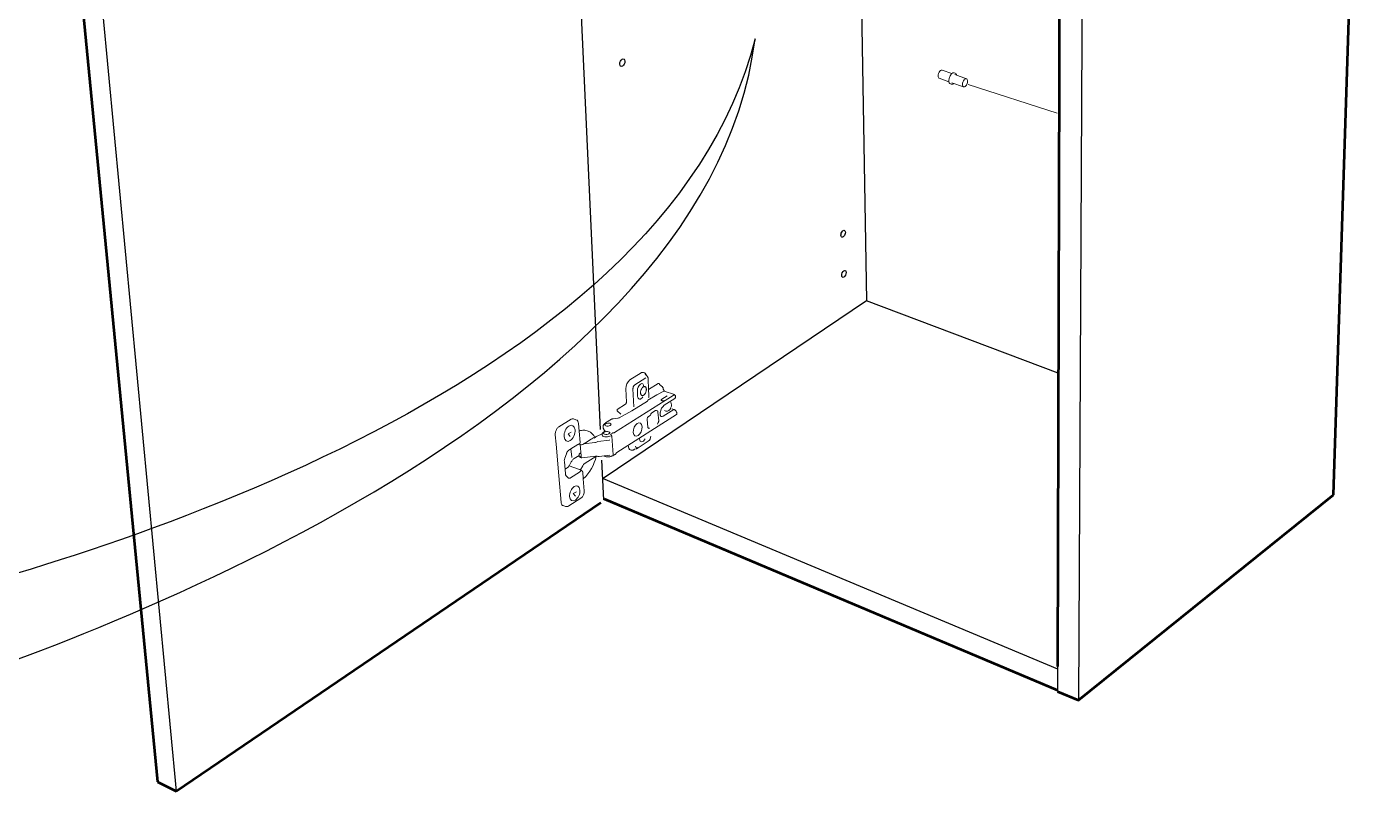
# Model space of a CAD drawing. Header units: inches. Extents: x 4 to 10.3, y 3.4 to 14.1.
# Drawn here: x 6.14 to 9.934, y 9.915 to 12.078 of the extents above; entities that cross this region are included whole.
import ezdxf

# ---------------------------------------------------------------- set-up
doc = ezdxf.new("R2010")
doc.units = ezdxf.units.IN
doc.header["$MEASUREMENT"] = 0
doc.layers.add('PDF2_Geometry', color=7, linetype='Continuous')

msp = doc.modelspace()

# ---------------------------------------------------------------- linework, layer by layer
at = {"layer": 'PDF2_Geometry', "lineweight": 53}
for points in [[(9.8358, 10.7539), (9.9343, 13.7931)], [(9.0638, 13.2937), (9.0552, 10.2679)], [(6.1983, 13.1611), (6.5094, 9.9416)], [(7.7748, 10.7413), (7.7719, 10.7392)], [(7.7731, 10.7421), (9.055, 10.2011)], [(9.055, 10.1976), (9.1148, 10.1724), (9.8358, 10.7539)], [(6.5624, 9.9151), (7.7632, 10.7319)], [(6.5094, 9.9415), (6.5624, 9.915)]]:
    msp.add_lwpolyline(points, dxfattribs=at)
at = {"layer": 'PDF2_Geometry', "lineweight": 25}
for points in [[(7.7627, 10.9382), (7.6466, 13.4685)], [(9.1313, 13.3646), (9.1148, 10.1724)], [(6.2571, 13.1418), (6.5624, 9.9151)], [(8.4961, 12.4089), (8.5153, 11.3028)], [(8.5153, 11.3028), (7.7704, 10.8)], [(9.0576, 11.0979), (8.5153, 11.3028)], [(7.7719, 10.7392), (7.7667, 10.8518)], [(7.7704, 10.8), (9.0552, 10.2617)], [(9.0552, 10.2679), (9.055, 10.1976)]]:
    msp.add_lwpolyline(points, dxfattribs=at)
at = {"layer": 'PDF2_Geometry', "lineweight": 18}
for points in [[(8.7261, 11.9553, 0.117487), (8.7226, 11.9525, 0.083479), (8.719, 11.946, 0.078176), (8.7177, 11.9387)], [(8.7187, 11.9343, 0.189953), (8.7208, 11.9324), (8.7483, 11.9228)], [(8.762, 11.918, -0.065981), (8.7589, 11.916, -0.200073), (8.755, 11.9158), (8.7523, 11.9167, -0.20147), (8.7494, 11.9193, -0.112488), (8.7481, 11.9252, -0.079992), (8.7499, 11.9352, -0.083205), (8.7547, 11.944, -0.124546), (8.7594, 11.9478, -0.203135), (8.7633, 11.9481), (8.766, 11.9471, -0.196379), (8.7689, 11.9445, -0.061286), (8.77, 11.941)], [(8.7646, 11.943), (8.7975, 11.9314, 0.193593), (8.7947, 11.9312, 0.121346), (8.7912, 11.9284, 0.084387), (8.7877, 11.9219, 0.084184), (8.7863, 11.9146, 0.117449), (8.7873, 11.9103, 0.200304), (8.7894, 11.9083), (8.7565, 11.9199)], [(8.7923, 11.9085, 0.092907), (8.7951, 11.9106, 0.099536), (8.7975, 11.9126, 0.074557), (8.8002, 11.9175, 0.080653), (8.8012, 11.9231, 0.121955), (8.8004, 11.9264)], [(7.8094, 10.9955), (7.8334, 11.0107), (7.8341, 11.0113), (7.8347, 11.012), (7.8353, 11.013), (7.8356, 11.014), (7.8358, 11.0151), (7.8359, 11.0162), (7.8342, 11.0541, -0.240749), (7.8454, 11.0787), (7.8772, 11.0987)], [(7.8676, 11.0329), (7.8668, 11.0481, -0.230496), (7.8755, 11.0673)], [(7.9609, 11.0305), (7.9712, 11.0371), (7.9721, 11.0367), (7.9729, 11.0361), (7.9737, 11.0353), (7.9742, 11.0343), (7.9747, 11.0333), (7.975, 11.0326, -0.292579), (7.9724, 11.0259), (7.9733, 11.0267), (7.974, 11.0278), (7.9745, 11.0291), (7.9748, 11.0306), (7.9748, 11.0322), (7.975, 11.0324), (7.975, 11.0326), (7.975, 11.0333), (7.9748, 11.0339), (7.9745, 11.0346), (7.9741, 11.0352), (7.9737, 11.0357), (7.9732, 11.0362), (7.9727, 11.0367), (7.9721, 11.037), (7.9717, 11.0372), (7.9423, 11.0468), (7.9421, 11.0468), (7.9419, 11.0468), (7.9419, 11.0468), (7.9421, 11.0468), (7.9421, 11.0468), (7.9422, 11.0468), (7.9423, 11.0468), (7.9423, 11.0469), (7.9424, 11.0469), (7.9425, 11.0469), (7.9425, 11.0468), (7.9426, 11.0468), (7.9427, 11.0468), (7.9427, 11.0468)], [(7.9333, 10.9753), (7.9332, 10.9753), (7.9331, 10.9756), (7.9328, 10.9759), (7.9326, 10.9764), (7.9323, 10.9771), (7.932, 10.978), (7.9318, 10.9791), (7.9316, 10.9803), (7.9315, 10.9814), (7.9315, 10.9828), (7.9314, 10.9842), (7.9316, 10.9857), (7.9318, 10.9873), (7.9319, 10.9878, -0.195619), (7.9426, 11.0071), (7.9724, 11.0259)], [(7.9516, 10.9905), (7.9525, 10.9907), (7.9535, 10.991), (7.9544, 10.9915), (7.9555, 10.9921), (7.9564, 10.9929), (7.9574, 10.9937), (7.9584, 10.9948), (7.9593, 10.996), (7.9602, 10.9974), (7.9609, 10.9988), (7.9616, 11.0004), (7.9618, 11.001, 0.241774), (7.9612, 11.0161)], [(7.7022, 10.9341), (7.7003, 10.9556, 0.306556), (7.6931, 10.9664), (7.6865, 10.9686)], [(7.798, 10.9691), (7.7973, 10.969), (7.7966, 10.9688), (7.7961, 10.9687), (7.7954, 10.9685), (7.7948, 10.9682), (7.7942, 10.9679), (7.794, 10.9678), (7.7769, 10.957), (7.7772, 10.9571), (7.7774, 10.957, 0.281547), (7.7698, 10.9464), (7.7701, 10.9436)], [(7.7467, 10.9155, 0.204927), (7.7278, 10.934), (7.7245, 10.9351), (7.7215, 10.936), (7.7184, 10.9365), (7.7153, 10.9367), (7.7121, 10.9366), (7.7089, 10.9361), (7.7055, 10.9353), (7.7022, 10.9341), (7.7049, 10.9018, -0.397256), (7.7012, 10.8971), (7.7046, 10.8959), (7.7047, 10.8959), (7.7013, 10.8971), (7.7047, 10.8959), (7.7061, 10.8956), (7.7074, 10.8954), (7.7088, 10.8954), (7.7102, 10.8957), (7.7116, 10.8961), (7.7131, 10.8967), (7.7143, 10.8974)], [(7.7673, 10.9228), (7.7671, 10.9256, -0.308182), (7.7723, 10.9319), (7.7724, 10.9319), (7.7726, 10.9318), (7.7735, 10.9323), (7.7743, 10.9327)], [(7.8661, 10.8848), (7.8978, 10.9052, 0.241148), (7.9046, 10.9197)], [(7.7894, 10.8661), (7.7583, 10.8623, -0.098004), (7.7551, 10.8625), (7.7532, 10.863), (7.7525, 10.8631), (7.752, 10.8632), (7.7514, 10.8633), (7.7507, 10.8633), (7.75, 10.8633), (7.7494, 10.8632), (7.7099, 10.8585), (7.7094, 10.8585), (7.7091, 10.8586), (7.7085, 10.8588), (7.7081, 10.8591)], [(7.7501, 10.8633, -0.165731), (7.7138, 10.7994), (7.7121, 10.8185), (7.7121, 10.8186), (7.7121, 10.8187), (7.712, 10.8188), (7.712, 10.8189), (7.712, 10.819), (7.712, 10.8191), (7.712, 10.8191), (7.712, 10.8192), (7.7119, 10.8192), (7.7119, 10.8193), (7.7119, 10.8194), (7.7119, 10.8195), (7.7118, 10.8196), (7.7118, 10.8197), (7.7118, 10.8198), (7.7117, 10.8198), (7.7117, 10.8199), (7.7117, 10.8199), (7.7116, 10.82), (7.7116, 10.8201), (7.7116, 10.8202), (7.7116, 10.8203), (7.7115, 10.8204), (7.7114, 10.8205), (7.7113, 10.8205), (7.7113, 10.8206), (7.7113, 10.8207), (7.7113, 10.8207), (7.7112, 10.8207), (7.7112, 10.8208), (7.7111, 10.8208), (7.7111, 10.8209), (7.711, 10.8209), (7.711, 10.821), (7.7109, 10.8211), (7.7109, 10.8212), (7.7108, 10.8212), (7.7107, 10.8213), (7.7107, 10.8214), (7.7107, 10.8214), (7.7106, 10.8214), (7.7105, 10.8215), (7.7104, 10.8215), (7.7104, 10.8216), (7.7103, 10.8216), (7.7102, 10.8217), (7.7101, 10.8217), (7.7101, 10.8218), (7.71, 10.8218), (7.71, 10.8219), (7.7099, 10.8219), (7.7098, 10.8219), (7.7098, 10.822), (7.7097, 10.822), (7.7097, 10.822), (7.7097, 10.8221), (7.7096, 10.8221), (7.7095, 10.8221), (7.7094, 10.8222), (7.7094, 10.8222), (7.7093, 10.8222), (7.7092, 10.8222)], [(7.7138, 10.7994), (7.7167, 10.7652, -0.263324), (7.707, 10.7443), (7.6727, 10.7222)]]:
    msp.add_lwpolyline(points, format="xyb", dxfattribs=at)
for points in [[(8.7289, 11.9555), (8.7564, 11.9458)], [(9.0545, 11.8341), (8.8028, 11.9147)], [(7.8544, 11.0539), (7.8544, 11.0549), (7.8546, 11.056), (7.8548, 11.0571), (7.8551, 11.0582), (7.8553, 11.0591), (7.8558, 11.0602), (7.8562, 11.0611), (7.8567, 11.0619), (7.8573, 11.0627), (7.858, 11.0634), (7.8586, 11.0641), (7.8593, 11.0646), (7.8912, 11.0847)], [(7.884, 11.1), (7.8827, 11.1003), (7.8814, 11.1003), (7.8801, 11.1), (7.8786, 11.0995), (7.8772, 11.0987)], [(7.8865, 11.0992), (7.884, 11.1)], [(7.8865, 11.0992), (7.8874, 11.0988), (7.8883, 11.0984), (7.8891, 11.0977), (7.8897, 11.0971), (7.8903, 11.0962), (7.8909, 11.0953), (7.8914, 11.0943), (7.8919, 11.0932), (7.8922, 11.092), (7.8923, 11.0917), (7.8893, 11.0951)], [(7.8952, 11.0883), (7.8923, 11.0917)], [(7.8952, 11.0883), (7.8959, 11.0875), (7.8963, 11.0866), (7.8968, 11.0856), (7.8972, 11.0845), (7.8974, 11.0832), (7.8976, 11.0819), (7.8988, 11.0521)], [(7.8567, 11.0026), (7.8544, 11.0539)], [(7.8835, 11.0592), (7.8824, 11.0583), (7.8813, 11.0573), (7.8803, 11.056), (7.8797, 11.0553), (7.8792, 11.0546), (7.8784, 11.0531), (7.8776, 11.0514), (7.8769, 11.0497), (7.8765, 11.0479), (7.8761, 11.0463), (7.8759, 11.0448), (7.8758, 11.0434), (7.8758, 11.042), (7.8759, 11.0407), (7.8762, 11.0395), (7.8765, 11.0383), (7.8769, 11.0374), (7.8776, 11.0363), (7.8783, 11.0356), (7.8792, 11.0349), (7.8801, 11.0346), (7.8806, 11.0345), (7.8812, 11.0345), (7.8818, 11.0345), (7.8823, 11.0346), (7.8834, 11.035), (7.8845, 11.0356)], [(7.8845, 11.0356), (7.8857, 11.0364), (7.8867, 11.0374), (7.8878, 11.0387), (7.8883, 11.0394), (7.8888, 11.0401), (7.8897, 11.0417), (7.8905, 11.0434), (7.8911, 11.0451), (7.8916, 11.0468), (7.8919, 11.0483), (7.8922, 11.0498), (7.8923, 11.0513), (7.8923, 11.0527), (7.8922, 11.0541), (7.8919, 11.0553), (7.8916, 11.0563), (7.8912, 11.0574), (7.8905, 11.0584), (7.8898, 11.0592), (7.8889, 11.0597), (7.888, 11.0601), (7.8874, 11.0603), (7.8869, 11.0603), (7.8864, 11.0603), (7.8859, 11.0601), (7.8847, 11.0597), (7.8835, 11.0592)], [(7.9258, 11.0692), (7.8988, 11.0521), (7.8996, 11.0354)], [(7.9216, 11.037), (7.9419, 11.0468)], [(7.9258, 11.0692), (7.9283, 11.0684)], [(7.9283, 11.0684), (7.9288, 11.0681), (7.9291, 11.0677), (7.9292, 11.0673)], [(7.9292, 11.0673), (7.9292, 11.0662), (7.9376, 11.0593)], [(7.9397, 11.0553), (7.9396, 11.0562), (7.9392, 11.057), (7.9388, 11.0579), (7.9382, 11.0586), (7.9376, 11.0593)], [(7.9432, 11.0487), (7.9424, 11.0491), (7.9416, 11.0497), (7.9409, 11.0506), (7.9403, 11.0514), (7.9399, 11.0526), (7.9398, 11.0536), (7.9397, 11.0553)], [(7.8018, 10.9299), (7.9457, 11.0209), (7.9446, 11.0204), (7.9434, 11.0199), (7.942, 11.0197), (7.9406, 11.0195), (7.9391, 11.0195), (7.9377, 11.0196), (7.9366, 11.0199), (7.9356, 11.0204), (7.9349, 11.0209), (7.9344, 11.0215), (7.9343, 11.0222), (7.9345, 11.023), (7.935, 11.0236), (7.9358, 11.0242)], [(7.8512, 10.9911), (7.8957, 11.0191)], [(7.8964, 11.021), (7.8957, 11.0192), (7.8959, 11.0193)], [(7.9216, 11.037), (7.8967, 11.0213), (7.8965, 11.0211), (7.8964, 11.021)], [(7.8973, 11.0214), (7.897, 11.0214), (7.8967, 11.0213)], [(7.8996, 11.0354), (7.8996, 11.0344), (7.8995, 11.0334), (7.8994, 11.0325), (7.8993, 11.0315), (7.8991, 11.0305), (7.8988, 11.0293)], [(7.922, 11.037), (7.9218, 11.0371), (7.9216, 11.037)], [(7.9216, 11.037), (7.9216, 11.037)], [(7.951, 11.0339), (7.9358, 11.0242)], [(7.9609, 11.0305), (7.9457, 11.021)], [(7.9717, 11.0372), (7.9715, 11.0372), (7.9712, 11.0371)], [(7.6865, 10.9686), (7.6852, 10.969), (7.6838, 10.969), (7.6823, 10.9687), (7.6809, 10.9683), (7.6793, 10.9674), (7.6447, 10.9458)], [(7.7945, 10.9678), (7.7942, 10.9679), (7.7941, 10.9678)], [(7.798, 10.969), (7.7968, 10.9687), (7.7955, 10.9684), (7.7945, 10.9678)], [(7.8116, 10.9708), (7.798, 10.9691), (7.798, 10.969), (7.798, 10.969)], [(7.8085, 10.8731), (7.9776, 10.9808)], [(7.8094, 10.9955), (7.8096, 10.9911), (7.82, 10.9824)], [(7.8156, 10.972), (7.8158, 10.972), (7.816, 10.972), (7.8151, 10.9716), (7.814, 10.9712), (7.8128, 10.9709), (7.8116, 10.9707)], [(7.8116, 10.9707), (7.8116, 10.9708)], [(7.8156, 10.972), (7.8512, 10.9911)], [(7.8517, 10.9911), (7.8514, 10.9911), (7.8512, 10.9911)], [(7.8512, 10.9911), (7.8512, 10.9911)], [(7.8947, 10.9671), (7.8947, 10.9684), (7.895, 10.9698), (7.8953, 10.9712), (7.8959, 10.9725), (7.8967, 10.9737), (7.8975, 10.9747), (7.8985, 10.9754)], [(7.8964, 10.9454), (7.8947, 10.9671)], [(7.8985, 10.9754), (7.9027, 10.9781)], [(7.9027, 10.9781), (7.9032, 10.9785), (7.9035, 10.9789), (7.9038, 10.9795)], [(7.9038, 10.9795), (7.9047, 10.9819)], [(7.9051, 10.9816), (7.905, 10.9817), (7.9047, 10.9819), (7.9053, 10.9831), (7.9061, 10.9841), (7.9068, 10.985), (7.9077, 10.9858)], [(7.9077, 10.9858), (7.918, 10.9922)], [(7.918, 10.9922), (7.9188, 10.9926), (7.9194, 10.9928), (7.9201, 10.9928), (7.9209, 10.9925)], [(7.9209, 10.9926), (7.9235, 10.9912)], [(7.9235, 10.9912), (7.9241, 10.9907), (7.9247, 10.99), (7.925, 10.989), (7.9252, 10.9879)], [(7.9252, 10.9879), (7.9271, 10.9635)], [(7.9317, 10.9867), (7.9318, 10.9867), (7.932, 10.9866), (7.9318, 10.9865), (7.9317, 10.9864)], [(7.9332, 10.9753), (7.9345, 10.9751), (7.9358, 10.9751), (7.9372, 10.9753), (7.9385, 10.9759), (7.9399, 10.9766)], [(7.9696, 10.9955), (7.9399, 10.9766)], [(7.9434, 10.9922), (7.9434, 10.9921), (7.9434, 10.992), (7.9434, 10.992), (7.9435, 10.992), (7.9436, 10.9921)], [(7.9436, 10.9921), (7.9476, 10.9908)], [(7.9476, 10.9908), (7.9487, 10.9905), (7.9496, 10.9904), (7.9505, 10.9904), (7.9516, 10.9905)], [(7.9649, 10.9973), (7.9648, 10.9972), (7.9647, 10.9971)], [(7.965, 10.9973), (7.9649, 10.9973)], [(7.965, 10.9973), (7.97, 10.9956), (7.971, 10.9951), (7.9719, 10.9947), (7.9728, 10.9941), (7.9737, 10.9935), (7.9745, 10.9927), (7.9753, 10.9919), (7.976, 10.991), (7.9766, 10.99), (7.9772, 10.989), (7.9778, 10.988), (7.9781, 10.9869), (7.9785, 10.9858), (7.9787, 10.9848), (7.9789, 10.9837), (7.9788, 10.9835), (7.9786, 10.9833)], [(7.97, 10.9956), (7.9699, 10.9956), (7.9696, 10.9955)], [(7.9789, 10.9837), (7.9789, 10.9834), (7.9788, 10.9829), (7.9787, 10.9824), (7.9785, 10.9819), (7.9782, 10.9814), (7.978, 10.9811), (7.9776, 10.9808), (7.9781, 10.9813), (7.9784, 10.9818), (7.9785, 10.9825), (7.9786, 10.9833)], [(7.6447, 10.9458), (7.6432, 10.9448), (7.6417, 10.9434), (7.6404, 10.9419), (7.6391, 10.9402), (7.6379, 10.9383), (7.6369, 10.9362), (7.636, 10.934), (7.6353, 10.9319), (7.6348, 10.9297), (7.6345, 10.9274), (7.6344, 10.9253), (7.6344, 10.9232), (7.6367, 10.8971)], [(7.68, 10.9306), (7.6713, 10.9265), (7.6765, 10.9189)], [(7.7741, 10.9357), (7.7711, 10.9404), (7.7706, 10.9415), (7.7702, 10.9426), (7.7701, 10.9436)], [(7.7754, 10.934), (7.7751, 10.9336), (7.7745, 10.9331), (7.7739, 10.9327), (7.7731, 10.9323), (7.7723, 10.9319)], [(7.7741, 10.9356), (7.7745, 10.935), (7.775, 10.9344), (7.7754, 10.934)], [(7.7748, 10.9517), (7.7749, 10.9505)], [(7.7759, 10.9346), (7.7755, 10.934), (7.7754, 10.934)], [(7.7887, 10.9297), (7.7887, 10.9286)], [(7.7901, 10.9246), (7.7962, 10.9283), (7.7972, 10.9289), (7.7983, 10.9293), (7.7994, 10.9295), (7.8004, 10.9295)], [(7.7922, 10.9532), (7.7923, 10.9521)], [(7.8018, 10.9299), (7.801, 10.9295), (7.8004, 10.9295)], [(7.901, 10.9424), (7.9001, 10.942), (7.8993, 10.9417), (7.8984, 10.9419), (7.8976, 10.9424), (7.8971, 10.9431), (7.8966, 10.9442), (7.8964, 10.9454)], [(7.926, 10.9584), (7.9239, 10.954)], [(7.9271, 10.9635), (7.9272, 10.9622), (7.927, 10.961), (7.9266, 10.9596), (7.9261, 10.9584)], [(7.6367, 10.8971), (7.6446, 10.8072)], [(7.7009, 10.8971), (7.7007, 10.897), (7.7003, 10.897), (7.6999, 10.8968), (7.6993, 10.8966), (7.6988, 10.8964), (7.6982, 10.896), (7.6789, 10.8838)], [(7.701, 10.8971), (7.701, 10.8971), (7.7011, 10.8971), (7.7012, 10.8971)], [(7.7018, 10.8969), (7.7012, 10.8971)], [(7.7047, 10.8959), (7.7074, 10.8637), (7.7075, 10.8626), (7.7076, 10.8616), (7.7076, 10.8609), (7.7076, 10.8605), (7.7075, 10.8603), (7.7074, 10.8606), (7.7073, 10.8611), (7.7073, 10.861), (7.7073, 10.8609), (7.7073, 10.8608), (7.7074, 10.8606), (7.7075, 10.8602), (7.7076, 10.8599), (7.7076, 10.8597), (7.7078, 10.8594), (7.7081, 10.8591)], [(7.7174, 10.8995), (7.7143, 10.8974)], [(7.7154, 10.8982), (7.7464, 10.9019)], [(7.7175, 10.8994), (7.7174, 10.8995)], [(7.7366, 10.9116), (7.7175, 10.8994)], [(7.738, 10.9125), (7.7366, 10.9116)], [(7.7366, 10.9114), (7.7366, 10.9115), (7.7366, 10.9116)], [(7.7435, 10.9159), (7.738, 10.9125)], [(7.7496, 10.9179), (7.7479, 10.9164), (7.7469, 10.9156), (7.7458, 10.9149), (7.7447, 10.9143)], [(7.7464, 10.9019), (7.7486, 10.9022), (7.7509, 10.903), (7.753, 10.9038), (7.7549, 10.9048)], [(7.7496, 10.9179), (7.7506, 10.9186), (7.7517, 10.9193), (7.7527, 10.9198), (7.7671, 10.9261)], [(7.7549, 10.9048), (7.7882, 10.9088)], [(7.7712, 10.9281), (7.7713, 10.927)], [(7.7878, 10.9089), (7.788, 10.9089), (7.7882, 10.9088)], [(7.789, 10.9198), (7.7896, 10.9201), (7.7903, 10.9202)], [(7.7927, 10.9233), (7.7933, 10.9225), (7.7937, 10.9217), (7.7941, 10.9208), (7.7942, 10.9199)], [(7.7986, 10.8667), (7.7942, 10.9199)], [(7.8415, 10.8915), (7.8417, 10.8896), (7.8421, 10.8878), (7.8425, 10.8861), (7.8433, 10.8846), (7.8441, 10.8833), (7.845, 10.8824), (7.846, 10.8815), (7.8472, 10.881)], [(7.6616, 10.8579), (7.6612, 10.8565), (7.6609, 10.8551), (7.6605, 10.8537), (7.6604, 10.8523), (7.6602, 10.8509), (7.6602, 10.8496), (7.6603, 10.8484), (7.6634, 10.8128)], [(7.6733, 10.8804), (7.6729, 10.8801), (7.6721, 10.8793), (7.6712, 10.8787), (7.6703, 10.8777), (7.6695, 10.8767), (7.6687, 10.8755), (7.6679, 10.8743), (7.6672, 10.8729), (7.6666, 10.8715), (7.6659, 10.87), (7.6616, 10.8579)], [(7.679, 10.8838), (7.6733, 10.8804)], [(7.6811, 10.8598), (7.681, 10.8602), (7.681, 10.8605), (7.679, 10.8838)], [(7.68, 10.8474), (7.6811, 10.8493), (7.6824, 10.851), (7.6837, 10.8526), (7.6851, 10.854), (7.6865, 10.8553), (7.6879, 10.8563)], [(7.6879, 10.8563), (7.702, 10.8652)], [(7.7066, 10.8719), (7.7052, 10.8712), (7.704, 10.8705), (7.703, 10.8697), (7.7023, 10.8688), (7.7018, 10.8679), (7.7018, 10.8669)], [(7.7018, 10.8669), (7.7021, 10.8631)], [(7.7021, 10.8631), (7.7024, 10.8623), (7.7029, 10.8615), (7.7036, 10.8608), (7.7046, 10.8602), (7.7059, 10.8597), (7.7073, 10.8593)], [(7.7073, 10.8611), (7.7072, 10.863)], [(7.7072, 10.863), (7.7075, 10.8609)], [(7.7073, 10.8593), (7.7075, 10.8592), (7.7076, 10.8592), (7.7077, 10.8592), (7.7078, 10.8592), (7.708, 10.8591), (7.7081, 10.8591)], [(7.7194, 10.8436), (7.7493, 10.8624), (7.7492, 10.8626), (7.7491, 10.8627), (7.749, 10.8628), (7.749, 10.8629), (7.7489, 10.863), (7.7487, 10.8631)], [(7.7493, 10.8624), (7.7494, 10.8628), (7.7495, 10.8632)], [(7.7732, 10.8641), (7.7736, 10.8638), (7.7743, 10.8632), (7.7752, 10.8627), (7.7761, 10.8623), (7.7771, 10.8619), (7.7783, 10.8616), (7.7797, 10.8613), (7.7809, 10.8611), (7.7823, 10.8611), (7.7837, 10.861), (7.7851, 10.8611), (7.7865, 10.8612), (7.7878, 10.8614), (7.7891, 10.8617), (7.7904, 10.8621), (7.7916, 10.8624), (7.7928, 10.863), (7.7933, 10.8632)], [(7.7936, 10.8638), (7.7936, 10.8634), (7.7933, 10.8632)], [(7.7933, 10.8632), (7.7936, 10.8634), (7.7939, 10.8634), (7.7942, 10.8634), (7.7945, 10.8635), (7.7948, 10.8636), (7.7952, 10.8636)], [(7.7952, 10.8636), (7.7956, 10.8636), (7.7961, 10.8637), (7.7965, 10.8637), (7.797, 10.8638), (7.7973, 10.864), (7.7977, 10.8642)], [(7.8032, 10.8677), (7.7977, 10.8642), (7.7981, 10.8646), (7.7985, 10.8652), (7.7986, 10.8659), (7.7986, 10.8667)], [(7.7977, 10.8642), (7.7977, 10.8642)], [(7.8032, 10.8677), (7.804, 10.8682), (7.8048, 10.8689), (7.8055, 10.8696), (7.8061, 10.8703), (7.8066, 10.8709), (7.8071, 10.8717)], [(7.8072, 10.8717), (7.8073, 10.8719), (7.8076, 10.8723), (7.8079, 10.8726), (7.808, 10.8727), (7.8083, 10.8729), (7.8085, 10.873), (7.8085, 10.8731)], [(7.8572, 10.8815), (7.8562, 10.8809), (7.8552, 10.8805), (7.8542, 10.8801), (7.8532, 10.8799), (7.852, 10.8798), (7.8509, 10.8798), (7.8497, 10.8801), (7.8472, 10.881)], [(7.8572, 10.8815), (7.8591, 10.8827)], [(7.8572, 10.8815), (7.8574, 10.8817), (7.8575, 10.8821), (7.8581, 10.8825)], [(7.8661, 10.8848), (7.8659, 10.8847), (7.8654, 10.8845), (7.8648, 10.8842), (7.8643, 10.8839), (7.8637, 10.8837), (7.8632, 10.8836), (7.8591, 10.8827)], [(7.6622, 10.826), (7.6683, 10.8299)], [(7.6683, 10.8299), (7.6696, 10.8308), (7.6707, 10.8319), (7.6718, 10.8332), (7.6728, 10.8345), (7.6738, 10.836)], [(7.6738, 10.836), (7.68, 10.8474)], [(7.6738, 10.836), (7.7034, 10.8258), (7.7042, 10.8254), (7.7049, 10.825), (7.7056, 10.8246), (7.7062, 10.8242)], [(7.6781, 10.8021), (7.703, 10.8178)], [(7.703, 10.8178), (7.7042, 10.8187), (7.7053, 10.8197), (7.7064, 10.821)], [(7.7057, 10.8234), (7.7059, 10.8238), (7.7062, 10.8242)], [(7.7059, 10.8234), (7.7058, 10.8234), (7.7057, 10.8234)], [(7.7059, 10.8234), (7.7092, 10.8222), (7.7085, 10.8223), (7.7078, 10.8221), (7.7071, 10.8216), (7.7064, 10.821)], [(7.7062, 10.8242), (7.7123, 10.8355)], [(7.7123, 10.8355), (7.7136, 10.8375), (7.7149, 10.8394), (7.7163, 10.841), (7.7179, 10.8424), (7.7194, 10.8436)], [(7.6446, 10.8072), (7.6513, 10.7323)], [(7.6634, 10.8128), (7.6635, 10.8119), (7.6636, 10.8111), (7.6639, 10.81), (7.6643, 10.8091), (7.6647, 10.8083), (7.665, 10.8077), (7.6654, 10.8073), (7.6712, 10.8017)], [(7.6713, 10.8017), (7.6715, 10.8015), (7.6717, 10.8013), (7.6719, 10.8012), (7.6721, 10.8011), (7.6723, 10.801), (7.6733, 10.8007), (7.6745, 10.8007), (7.6757, 10.801), (7.6769, 10.8013), (7.6781, 10.8021)], [(7.6946, 10.7619), (7.6853, 10.7573), (7.6917, 10.7497)], [(7.6513, 10.7323), (7.6516, 10.7304), (7.652, 10.7286), (7.6526, 10.7271), (7.6534, 10.7258), (7.6544, 10.7246), (7.6555, 10.7237), (7.6568, 10.7231)], [(7.6727, 10.7222), (7.6717, 10.7216), (7.6705, 10.7211), (7.6693, 10.7207), (7.668, 10.7204), (7.6669, 10.7203), (7.6657, 10.7203), (7.6645, 10.7205), (7.6633, 10.7208), (7.6568, 10.7231)]]:
    msp.add_lwpolyline(points, dxfattribs=at)
at = {"layer": 'PDF2_Geometry', "lineweight": 25}
for centre, major_axis, ratio, start_param, end_param in [((7.8242, 11.9767), (0.0038, 0.0104), 0.583812, 5.31857, 11.601755), ((8.449, 11.4925), (0.00355, 0.00962), 0.536402, 5.335085358704119, 11.61827066588371), ((8.4512, 11.3789), (0.00348, 0.00963), 0.532336, 5.34179131716699, 11.62497662434658)]:
    msp.add_ellipse(centre, major_axis=major_axis, ratio=ratio, start_param=start_param, end_param=end_param, dxfattribs=at)
at = {"layer": 'PDF2_Geometry', "lineweight": 18}
for centre, major_axis, ratio, start_param, end_param in [((7.8736, 11.0489), (0.0076, 0.0191), 0.47396, 5.488599, 6.816502), ((7.8769, 11.0394), (0.0048, 0.0149), 0.542631, 2.188498, 4.316477), ((7.675, 10.9278), (0.0079, 0.0223), 0.599114, 2.221593336952989, 8.504778644132573), ((7.7799, 10.9289), (0.00867, 0.00077), 0.475383, 2.389814, 8.672999), ((7.7835, 10.9525), (0.0087, 0.00081), 0.475195, 3.956453, 10.239638), ((7.8676, 10.9385), (0.0064, 0.0184), 0.593647, 3.78465, 10.067835), ((7.7803, 10.9238), (0.013, 0.0012), 0.470386, 3.121032, 5.402016), ((7.8704, 10.9019), (0.0065, 0.0151), 0.381378, 2.496511, 3.618208), ((7.8826, 10.92), (0.0051, 0.0162), 0.50878, 2.229692, 4.385978), ((7.6897, 10.758), (0.0076, 0.0208), 0.598245, 2.237236, 8.520421)]:
    msp.add_ellipse(centre, major_axis=major_axis, ratio=ratio, start_param=start_param, end_param=end_param, dxfattribs=at)
at = {"layer": 'PDF2_Geometry', "lineweight": 25}
for points in [[(8.1997, 12.0445), (7.9448, 11.0305), (6.2616, 10.5626), (5.765, 10.4343)], [(5.8258, 10.1896), (6.118, 10.2819), (8.0637, 10.9269), (8.1997, 12.0445)]]:
    msp.add_open_spline(points, degree=3, dxfattribs=at)
at = {"layer": 'PDF2_Geometry', "lineweight": 18}
for points in [[(8.7261, 11.9553), (8.7269, 11.9557), (8.728, 11.9558), (8.7289, 11.9555)], [(8.7187, 11.9343), (8.7181, 11.9357), (8.7177, 11.9372), (8.7177, 11.9387)], [(8.7975, 11.9314), (8.7984, 11.931), (8.7992, 11.9304), (8.7996, 11.9295)], [(8.7996, 11.9295), (8.8001, 11.9284), (8.8005, 11.9273), (8.8005, 11.9261)], [(8.7923, 11.9085), (8.7914, 11.9081), (8.7904, 11.908), (8.7894, 11.9084)]]:
    msp.add_open_spline(points, degree=3, dxfattribs=at)

doc.saveas('drawing.dxf')
